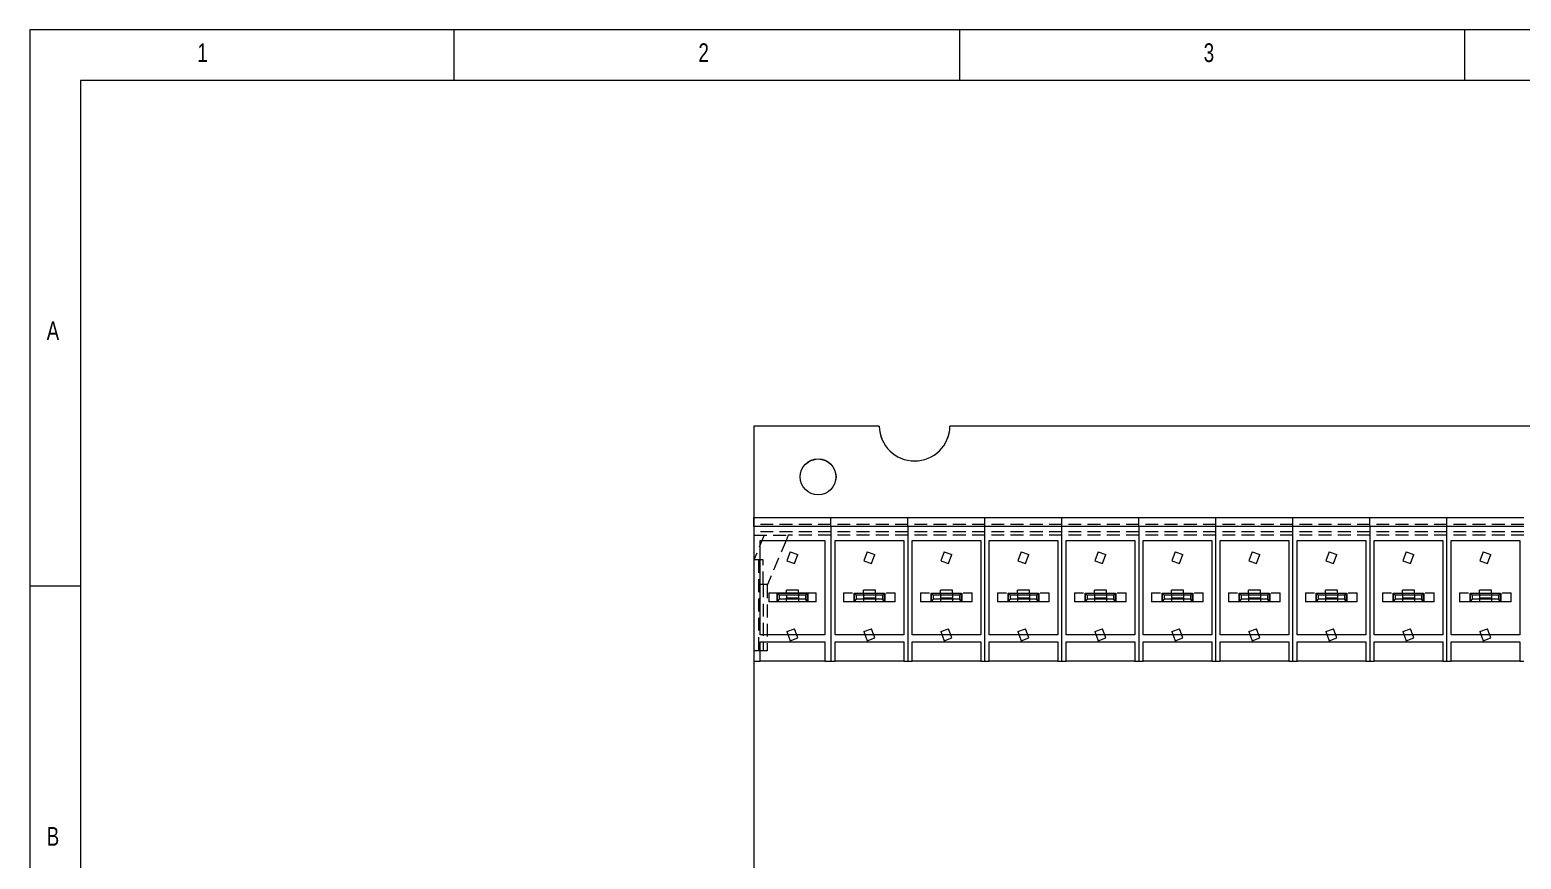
# Model space of a CAD drawing. Header units: millimetres. Extents: x -17 to 589, y 5 to 415.
# Drawn here: x 5 to 152.6, y 333 to 415 of the extents above; entities that cross this region are included whole.
import ezdxf

# ---------------------------------------------------------------- set-up
doc = ezdxf.new("R2010")
doc.units = ezdxf.units.MM
doc.linetypes.add('HIDDEN', pattern=[1.905, 1.27, -0.635])
doc.styles.add('SLDTEXTSTYLE0', font='TXT', dxfattribs={"width": 0.75})

# ---------------------------------------------------------------- blocks, each defined once
blk = doc.blocks.new('d')
at = {"color": 5, "lineweight": 15}
for p, q in [((685.8, 330.33), (685.8, 263.94)), ((698.2, 330.33), (685.8, 330.33)), ((818.2, 330.33), (705.2, 330.33))]:
    blk.add_line(p, q, dxfattribs=at)
blk.add_circle((692.15, 325.33), 1.77, dxfattribs=at)
blk.add_arc((701.7, 330.4), 3.5, 181.146, 358.854, dxfattribs=at)

msp = doc.modelspace()

# ---------------------------------------------------------------- linework, layer by layer
at = {"color": 7, "linetype": 'Continuous', "lineweight": 0}
for p, q in [((589, 415), (5, 415)), ((5, 415), (5, 5)), ((47, 410), (47, 415)), ((97, 415), (97, 410)), ((147, 410), (147, 415)), ((584, 410), (10, 410)), ((10, 410), (10, 10)), ((10, 360), (5, 360))]:
    msp.add_line(p, q, dxfattribs=at)
at = {"color": 7, "linetype": 'Continuous', "lineweight": 15}
for p, q in [((89.0576, 375.7939), (76.6569, 375.7939)), ((76.6569, 375.7939), (76.6569, 366.7739)), ((209.0576, 375.7939), (96.0562, 375.7939)), ((76.6569, 366.7739), (84.2769, 366.7739)), ((76.6569, 365.8739), (76.6569, 366.7739)), ((84.2769, 366.7739), (91.8969, 366.7739)), ((84.2769, 365.8739), (84.2769, 366.7739)), ((91.8969, 366.7739), (99.5169, 366.7739)), ((91.8969, 365.8739), (91.8969, 366.7739)), ((99.5169, 365.8739), (99.5169, 366.7739)), ((99.5169, 366.7739), (107.1369, 366.7739)), ((107.1369, 365.8739), (107.1369, 366.7739)), ((107.1369, 366.7739), (114.7569, 366.7739)), ((114.7569, 366.7739), (122.3769, 366.7739)), ((114.7569, 365.8739), (114.7569, 366.7739)), ((122.3769, 365.8739), (122.3769, 366.7739)), ((122.3769, 366.7739), (129.9969, 366.7739)), ((129.9969, 365.8739), (129.9969, 366.7739)), ((129.9969, 366.7739), (137.6169, 366.7739)), ((137.6169, 366.7739), (145.2369, 366.7739)), ((137.6169, 365.8739), (137.6169, 366.7739)), ((145.2369, 365.8739), (145.2369, 366.7739)), ((145.2369, 366.7739), (152.8569, 366.7739)), ((84.2769, 365.8739), (76.6569, 365.8739)), ((76.6569, 365.8739), (76.6569, 352.5739)), ((84.2769, 365.8739), (84.2769, 352.5739)), ((91.8969, 365.8739), (84.2769, 365.8739)), ((91.8969, 365.8739), (91.8969, 352.5739)), ((99.5169, 365.8739), (91.8969, 365.8739)), ((99.5169, 352.5739), (99.5169, 365.8739)), ((107.1369, 365.8739), (99.5169, 365.8739)), ((107.1369, 352.5739), (107.1369, 365.8739)), ((114.7569, 365.8739), (107.1369, 365.8739)), ((114.7569, 365.8739), (114.7569, 352.5739)), ((122.3769, 365.8739), (114.7569, 365.8739)), ((122.3769, 352.5739), (122.3769, 365.8739)), ((129.9969, 365.8739), (122.3769, 365.8739)), ((129.9969, 352.5739), (129.9969, 365.8739)), ((137.6169, 365.8739), (129.9969, 365.8739)), ((145.2369, 365.8739), (137.6169, 365.8739)), ((137.6169, 365.8739), (137.6169, 352.5739)), ((145.2369, 352.5739), (145.2369, 365.8739)), ((152.8569, 365.8739), (145.2369, 365.8739)), ((77.2669, 364.5039), (83.6669, 364.5039)), ((77.2669, 355.1739), (77.2669, 364.5039)), ((83.6669, 364.5039), (83.6669, 355.1739)), ((84.6869, 364.5039), (91.4869, 364.5039)), ((84.6869, 355.1739), (84.6869, 364.5039)), ((91.4869, 364.5039), (91.4869, 355.1739)), ((92.3069, 355.1739), (92.3069, 364.5039)), ((92.3069, 364.5039), (99.1069, 364.5039)), ((99.1069, 364.5039), (99.1069, 355.1739)), ((99.9269, 355.1739), (99.9269, 364.5039)), ((99.9269, 364.5039), (106.7269, 364.5039)), ((106.7269, 364.5039), (106.7269, 355.1739)), ((107.5469, 364.5039), (114.3469, 364.5039)), ((107.5469, 355.1739), (107.5469, 364.5039)), ((114.3469, 364.5039), (114.3469, 355.1739)), ((115.1669, 364.5039), (121.9669, 364.5039)), ((115.1669, 355.1739), (115.1669, 364.5039)), ((121.9669, 364.5039), (121.9669, 355.1739)), ((122.7869, 364.5039), (129.5869, 364.5039)), ((122.7869, 355.1739), (122.7869, 364.5039)), ((129.5869, 364.5039), (129.5869, 355.1739)), ((130.4069, 364.5039), (137.2069, 364.5039)), ((130.4069, 355.1739), (130.4069, 364.5039)), ((137.2069, 364.5039), (137.2069, 355.1739)), ((138.0269, 364.5039), (144.8269, 364.5039)), ((138.0269, 355.1739), (138.0269, 364.5039)), ((144.8269, 364.5039), (144.8269, 355.1739)), ((145.6469, 355.1739), (145.6469, 364.5039)), ((145.6469, 364.5039), (152.4469, 364.5039)), ((152.4469, 364.5039), (152.4469, 355.1739)), ((78.1169, 359.3239), (79.8669, 359.3239)), ((78.1169, 359.3239), (78.1169, 358.4439)), ((78.9369, 359.2839), (78.9369, 358.4839)), ((78.9669, 359.2839), (78.9369, 359.2839)), ((79.1669, 359.0839), (78.9669, 359.2839)), ((78.9669, 359.2839), (81.9669, 359.2839)), ((78.9669, 359.2839), (78.9669, 358.4839)), ((79.1669, 358.6839), (78.9669, 358.4839)), ((81.7669, 359.0839), (79.1669, 359.0839)), ((79.1669, 359.0839), (79.1669, 358.6839)), ((81.7669, 358.6839), (79.1669, 358.6839)), ((81.0669, 359.5831), (79.8669, 359.5831)), ((79.8669, 359.2839), (79.8669, 359.5831)), ((81.0669, 359.2839), (81.0669, 359.5831)), ((81.0669, 359.3239), (82.8169, 359.3239)), ((81.9669, 359.2839), (81.7669, 359.0839)), ((81.7669, 359.0839), (81.7669, 358.6839)), ((81.9669, 358.4839), (81.7669, 358.6839)), ((81.9669, 358.4839), (81.9669, 359.2839)), ((81.9669, 359.2839), (81.9969, 359.2839)), ((81.9969, 359.2839), (81.9969, 358.4839)), ((82.8169, 358.4439), (82.8169, 359.3239)), ((85.5369, 359.3239), (86.4165, 359.3239)), ((85.5369, 359.3239), (85.5369, 358.4439)), ((86.5569, 359.2839), (86.5569, 358.4839)), ((86.7869, 359.0839), (86.5869, 359.2839)), ((86.5869, 359.2839), (89.5869, 359.2839)), ((86.5869, 359.2839), (86.5869, 358.4839)), ((86.7869, 358.6839), (86.5869, 358.4839)), ((89.3869, 359.0839), (86.7869, 359.0839)), ((86.7869, 359.0839), (86.7869, 358.6839)), ((89.3869, 358.6839), (86.7869, 358.6839)), ((88.6869, 359.5831), (87.4869, 359.5831)), ((87.4869, 359.2839), (87.4869, 359.5831)), ((88.6869, 359.2839), (88.6869, 359.5831)), ((89.5869, 359.2839), (89.3869, 359.0839)), ((89.3869, 359.0839), (89.3869, 358.6839)), ((89.5869, 358.4839), (89.3869, 358.6839)), ((89.5869, 358.4839), (89.5869, 359.2839)), ((89.6169, 359.2839), (89.6169, 358.4839)), ((89.7573, 359.3239), (90.6369, 359.3239)), ((90.6369, 358.4439), (90.6369, 359.3239)), ((93.1569, 359.3239), (94.0365, 359.3239)), ((93.1569, 359.3239), (93.1569, 358.4439)), ((94.1769, 359.2839), (94.1769, 358.4839)), ((94.4069, 359.0839), (94.2069, 359.2839)), ((94.2069, 359.2839), (97.2069, 359.2839)), ((94.2069, 359.2839), (94.2069, 358.4839)), ((94.4069, 358.6839), (94.2069, 358.4839)), ((97.0069, 359.0839), (94.4069, 359.0839)), ((94.4069, 359.0839), (94.4069, 358.6839)), ((97.0069, 358.6839), (94.4069, 358.6839)), ((96.3069, 359.5831), (95.1069, 359.5831)), ((95.1069, 359.2839), (95.1069, 359.5831)), ((96.3069, 359.2839), (96.3069, 359.5831)), ((97.2069, 359.2839), (97.0069, 359.0839)), ((97.0069, 359.0839), (97.0069, 358.6839)), ((97.2069, 358.4839), (97.0069, 358.6839)), ((97.2069, 358.4839), (97.2069, 359.2839)), ((97.2369, 359.2839), (97.2369, 358.4839)), ((97.3773, 359.3239), (98.2569, 359.3239)), ((98.2569, 358.4439), (98.2569, 359.3239)), ((100.7769, 359.3239), (101.6565, 359.3239)), ((100.7769, 359.3239), (100.7769, 358.4439)), ((101.7969, 359.2839), (101.7969, 358.4839)), ((102.0269, 359.0839), (101.8269, 359.2839)), ((101.8269, 359.2839), (104.8269, 359.2839)), ((101.8269, 359.2839), (101.8269, 358.4839)), ((102.0269, 358.6839), (101.8269, 358.4839)), ((104.6269, 359.0839), (102.0269, 359.0839)), ((102.0269, 359.0839), (102.0269, 358.6839)), ((104.6269, 358.6839), (102.0269, 358.6839)), ((103.9269, 359.5831), (102.7269, 359.5831)), ((102.7269, 359.2839), (102.7269, 359.5831)), ((103.9269, 359.2839), (103.9269, 359.5831)), ((104.8269, 359.2839), (104.6269, 359.0839)), ((104.6269, 359.0839), (104.6269, 358.6839)), ((104.8269, 358.4839), (104.6269, 358.6839)), ((104.8269, 358.4839), (104.8269, 359.2839)), ((104.8569, 359.2839), (104.8569, 358.4839)), ((104.9973, 359.3239), (105.8769, 359.3239)), ((105.8769, 358.4439), (105.8769, 359.3239)), ((108.3969, 359.3239), (109.2765, 359.3239)), ((108.3969, 359.3239), (108.3969, 358.4439)), ((109.4169, 359.2839), (109.4169, 358.4839)), ((109.6469, 359.0839), (109.4469, 359.2839)), ((109.4469, 359.2839), (112.4469, 359.2839)), ((109.4469, 359.2839), (109.4469, 358.4839)), ((109.6469, 358.6839), (109.4469, 358.4839)), ((112.2469, 359.0839), (109.6469, 359.0839)), ((109.6469, 359.0839), (109.6469, 358.6839)), ((112.2469, 358.6839), (109.6469, 358.6839)), ((111.5469, 359.5831), (110.3469, 359.5831)), ((110.3469, 359.2839), (110.3469, 359.5831)), ((111.5469, 359.2839), (111.5469, 359.5831)), ((112.4469, 359.2839), (112.2469, 359.0839)), ((112.2469, 359.0839), (112.2469, 358.6839)), ((112.4469, 358.4839), (112.2469, 358.6839)), ((112.4469, 358.4839), (112.4469, 359.2839)), ((112.4769, 359.2839), (112.4769, 358.4839)), ((112.6173, 359.3239), (113.4969, 359.3239)), ((113.4969, 358.4439), (113.4969, 359.3239)), ((116.0169, 359.3239), (116.8965, 359.3239)), ((116.0169, 359.3239), (116.0169, 358.4439)), ((117.0369, 359.2839), (117.0369, 358.4839)), ((117.2669, 359.0839), (117.0669, 359.2839)), ((117.0669, 359.2839), (120.0669, 359.2839)), ((117.0669, 359.2839), (117.0669, 358.4839)), ((117.2669, 358.6839), (117.0669, 358.4839)), ((119.8669, 359.0839), (117.2669, 359.0839)), ((117.2669, 359.0839), (117.2669, 358.6839)), ((119.8669, 358.6839), (117.2669, 358.6839)), ((119.1669, 359.5831), (117.9669, 359.5831)), ((117.9669, 359.2839), (117.9669, 359.5831)), ((119.1669, 359.2839), (119.1669, 359.5831)), ((120.0669, 359.2839), (119.8669, 359.0839)), ((119.8669, 359.0839), (119.8669, 358.6839)), ((120.0669, 358.4839), (119.8669, 358.6839)), ((120.0669, 358.4839), (120.0669, 359.2839)), ((120.0969, 359.2839), (120.0969, 358.4839)), ((120.2373, 359.3239), (121.1169, 359.3239)), ((121.1169, 358.4439), (121.1169, 359.3239)), ((123.6369, 359.3239), (124.5165, 359.3239)), ((123.6369, 359.3239), (123.6369, 358.4439)), ((124.6569, 359.2839), (124.6569, 358.4839)), ((124.8869, 359.0839), (124.6869, 359.2839)), ((124.6869, 359.2839), (127.6869, 359.2839)), ((124.6869, 359.2839), (124.6869, 358.4839)), ((124.8869, 358.6839), (124.6869, 358.4839)), ((127.4869, 359.0839), (124.8869, 359.0839)), ((124.8869, 359.0839), (124.8869, 358.6839)), ((127.4869, 358.6839), (124.8869, 358.6839)), ((126.7869, 359.5831), (125.5869, 359.5831)), ((125.5869, 359.2839), (125.5869, 359.5831)), ((126.7869, 359.2839), (126.7869, 359.5831)), ((127.6869, 359.2839), (127.4869, 359.0839)), ((127.4869, 359.0839), (127.4869, 358.6839)), ((127.6869, 358.4839), (127.4869, 358.6839)), ((127.6869, 358.4839), (127.6869, 359.2839)), ((127.7169, 359.2839), (127.7169, 358.4839)), ((127.8573, 359.3239), (128.7369, 359.3239)), ((128.7369, 358.4439), (128.7369, 359.3239)), ((131.2569, 359.3239), (131.2569, 358.4439)), ((131.2569, 359.3239), (132.1365, 359.3239)), ((132.2769, 359.2839), (132.2769, 358.4839)), ((132.5069, 359.0839), (132.3069, 359.2839)), ((132.3069, 359.2839), (135.3069, 359.2839)), ((132.3069, 359.2839), (132.3069, 358.4839)), ((132.5069, 358.6839), (132.3069, 358.4839)), ((135.1069, 359.0839), (132.5069, 359.0839)), ((132.5069, 359.0839), (132.5069, 358.6839)), ((135.1069, 358.6839), (132.5069, 358.6839)), ((134.4069, 359.5831), (133.2069, 359.5831)), ((133.2069, 359.2839), (133.2069, 359.5831)), ((134.4069, 359.2839), (134.4069, 359.5831)), ((135.3069, 359.2839), (135.1069, 359.0839)), ((135.1069, 359.0839), (135.1069, 358.6839)), ((135.3069, 358.4839), (135.1069, 358.6839)), ((135.3069, 358.4839), (135.3069, 359.2839)), ((135.3369, 359.2839), (135.3369, 358.4839)), ((135.4773, 359.3239), (136.3569, 359.3239)), ((136.3569, 358.4439), (136.3569, 359.3239)), ((138.8769, 359.3239), (139.7565, 359.3239)), ((138.8769, 359.3239), (138.8769, 358.4439)), ((139.8969, 359.2839), (139.8969, 358.4839)), ((140.1269, 359.0839), (139.9269, 359.2839)), ((139.9269, 359.2839), (142.9269, 359.2839)), ((139.9269, 359.2839), (139.9269, 358.4839)), ((140.1269, 358.6839), (139.9269, 358.4839)), ((142.7269, 359.0839), (140.1269, 359.0839)), ((140.1269, 359.0839), (140.1269, 358.6839)), ((142.7269, 358.6839), (140.1269, 358.6839)), ((142.0269, 359.5831), (140.8269, 359.5831)), ((140.8269, 359.2839), (140.8269, 359.5831)), ((142.0269, 359.2839), (142.0269, 359.5831)), ((142.9269, 359.2839), (142.7269, 359.0839)), ((142.7269, 359.0839), (142.7269, 358.6839)), ((142.9269, 358.4839), (142.7269, 358.6839)), ((142.9269, 358.4839), (142.9269, 359.2839)), ((142.9569, 359.2839), (142.9569, 358.4839)), ((143.0973, 359.3239), (143.9769, 359.3239)), ((143.9769, 358.4439), (143.9769, 359.3239)), ((146.4969, 359.3239), (147.3765, 359.3239)), ((146.4969, 359.3239), (146.4969, 358.4439)), ((147.5169, 359.2839), (147.5169, 358.4839)), ((147.7469, 359.0839), (147.5469, 359.2839)), ((147.5469, 359.2839), (150.5469, 359.2839)), ((147.5469, 359.2839), (147.5469, 358.4839)), ((147.7469, 358.6839), (147.5469, 358.4839)), ((150.3469, 359.0839), (147.7469, 359.0839)), ((147.7469, 359.0839), (147.7469, 358.6839)), ((150.3469, 358.6839), (147.7469, 358.6839)), ((149.6469, 359.5831), (148.4469, 359.5831)), ((148.4469, 359.2839), (148.4469, 359.5831)), ((149.6469, 359.2839), (149.6469, 359.5831)), ((150.5469, 359.2839), (150.3469, 359.0839)), ((150.3469, 359.0839), (150.3469, 358.6839)), ((150.5469, 358.4839), (150.3469, 358.6839)), ((150.5469, 358.4839), (150.5469, 359.2839)), ((150.5769, 359.2839), (150.5769, 358.4839)), ((150.7173, 359.3239), (151.5969, 359.3239)), ((151.5969, 358.4439), (151.5969, 359.3239)), ((82.8169, 358.4439), (78.1169, 358.4439)), ((78.9369, 358.4839), (78.9669, 358.4839)), ((78.9669, 358.4839), (81.9669, 358.4839)), ((81.9669, 358.4839), (81.9969, 358.4839)), ((90.6369, 358.4439), (85.5369, 358.4439)), ((86.5569, 358.4839), (86.5869, 358.4839)), ((86.5869, 358.4839), (89.5869, 358.4839)), ((89.5869, 358.4839), (89.6169, 358.4839)), ((98.2569, 358.4439), (93.1569, 358.4439)), ((94.1769, 358.4839), (94.2069, 358.4839)), ((94.2069, 358.4839), (97.2069, 358.4839)), ((97.2069, 358.4839), (97.2369, 358.4839)), ((105.8769, 358.4439), (100.7769, 358.4439)), ((101.7969, 358.4839), (101.8269, 358.4839)), ((101.8269, 358.4839), (104.8269, 358.4839)), ((104.8269, 358.4839), (104.8569, 358.4839)), ((113.4969, 358.4439), (108.3969, 358.4439)), ((109.4169, 358.4839), (109.4469, 358.4839)), ((109.4469, 358.4839), (112.4469, 358.4839)), ((112.4469, 358.4839), (112.4769, 358.4839)), ((121.1169, 358.4439), (116.0169, 358.4439)), ((117.0369, 358.4839), (117.0669, 358.4839)), ((117.0669, 358.4839), (120.0669, 358.4839)), ((120.0669, 358.4839), (120.0969, 358.4839)), ((128.7369, 358.4439), (123.6369, 358.4439)), ((124.6569, 358.4839), (124.6869, 358.4839)), ((124.6869, 358.4839), (127.6869, 358.4839)), ((127.6869, 358.4839), (127.7169, 358.4839)), ((136.3569, 358.4439), (131.2569, 358.4439)), ((132.2769, 358.4839), (132.3069, 358.4839)), ((132.3069, 358.4839), (135.3069, 358.4839)), ((135.3069, 358.4839), (135.3369, 358.4839)), ((143.9769, 358.4439), (138.8769, 358.4439)), ((139.8969, 358.4839), (139.9269, 358.4839)), ((139.9269, 358.4839), (142.9269, 358.4839)), ((142.9269, 358.4839), (142.9569, 358.4839)), ((151.5969, 358.4439), (146.4969, 358.4439)), ((147.5169, 358.4839), (147.5469, 358.4839)), ((147.5469, 358.4839), (150.5469, 358.4839)), ((150.5469, 358.4839), (150.5769, 358.4839)), ((83.6669, 355.1739), (77.2669, 355.1739)), ((77.2669, 354.4739), (83.6669, 354.4739)), ((77.2669, 352.5739), (77.2669, 354.4739)), ((83.6669, 354.4739), (83.6669, 352.5739)), ((91.4869, 355.1739), (84.6869, 355.1739)), ((84.6869, 354.4739), (91.4869, 354.4739)), ((84.6869, 352.5739), (84.6869, 354.4739)), ((91.4869, 354.4739), (91.4869, 352.5739)), ((99.1069, 355.1739), (92.3069, 355.1739)), ((92.3069, 354.4739), (99.1069, 354.4739)), ((92.3069, 352.5739), (92.3069, 354.4739)), ((99.1069, 354.4739), (99.1069, 352.5739)), ((106.7269, 355.1739), (99.9269, 355.1739)), ((99.9269, 352.5739), (99.9269, 354.4739)), ((99.9269, 354.4739), (106.7269, 354.4739)), ((106.7269, 354.4739), (106.7269, 352.5739)), ((114.3469, 355.1739), (107.5469, 355.1739)), ((107.5469, 354.4739), (114.3469, 354.4739)), ((107.5469, 352.5739), (107.5469, 354.4739)), ((114.3469, 354.4739), (114.3469, 352.5739)), ((121.9669, 355.1739), (115.1669, 355.1739)), ((115.1669, 352.5739), (115.1669, 354.4739)), ((115.1669, 354.4739), (121.9669, 354.4739)), ((121.9669, 354.4739), (121.9669, 352.5739)), ((129.5869, 355.1739), (122.7869, 355.1739)), ((122.7869, 354.4739), (129.5869, 354.4739)), ((122.7869, 352.5739), (122.7869, 354.4739)), ((129.5869, 354.4739), (129.5869, 352.5739)), ((137.2069, 355.1739), (130.4069, 355.1739)), ((130.4069, 354.4739), (137.2069, 354.4739)), ((130.4069, 352.5739), (130.4069, 354.4739)), ((137.2069, 354.4739), (137.2069, 352.5739)), ((144.8269, 355.1739), (138.0269, 355.1739)), ((138.0269, 354.4739), (144.8269, 354.4739)), ((138.0269, 352.5739), (138.0269, 354.4739)), ((144.8269, 354.4739), (144.8269, 352.5739)), ((152.4469, 355.1739), (145.6469, 355.1739)), ((145.6469, 354.4739), (152.4469, 354.4739)), ((145.6469, 352.5739), (145.6469, 354.4739)), ((152.4469, 354.4739), (152.4469, 352.5739)), ((76.6569, 352.5739), (77.2669, 352.5739)), ((76.6569, 352.5739), (76.6569, 309.4039)), ((83.6669, 352.5739), (77.2669, 352.5739)), ((83.6669, 352.5739), (84.2769, 352.5739)), ((84.2769, 352.5739), (84.6869, 352.5739)), ((91.4869, 352.5739), (84.6869, 352.5739)), ((91.4869, 352.5739), (91.8969, 352.5739)), ((91.8969, 352.5739), (92.3069, 352.5739)), ((99.1069, 352.5739), (92.3069, 352.5739)), ((99.1069, 352.5739), (99.5169, 352.5739)), ((99.5169, 352.5739), (99.9269, 352.5739)), ((106.7269, 352.5739), (99.9269, 352.5739)), ((106.7269, 352.5739), (107.1369, 352.5739)), ((107.1369, 352.5739), (107.5469, 352.5739)), ((114.3469, 352.5739), (107.5469, 352.5739)), ((114.3469, 352.5739), (114.7569, 352.5739)), ((114.7569, 352.5739), (115.1669, 352.5739)), ((121.9669, 352.5739), (115.1669, 352.5739)), ((121.9669, 352.5739), (122.3769, 352.5739)), ((122.3769, 352.5739), (122.7869, 352.5739)), ((129.5869, 352.5739), (122.7869, 352.5739)), ((129.5869, 352.5739), (129.9969, 352.5739)), ((129.9969, 352.5739), (130.4069, 352.5739)), ((137.2069, 352.5739), (130.4069, 352.5739)), ((137.2069, 352.5739), (137.6169, 352.5739)), ((137.6169, 352.5739), (138.0269, 352.5739)), ((144.8269, 352.5739), (138.0269, 352.5739)), ((144.8269, 352.5739), (145.2369, 352.5739)), ((145.2369, 352.5739), (145.6469, 352.5739)), ((152.4469, 352.5739), (145.6469, 352.5739)), ((152.4469, 352.5739), (152.8569, 352.5739))]:
    msp.add_line(p, q, dxfattribs=at)
at = {"color": 7, "linetype": 'HIDDEN', "lineweight": 0}
for p, q in [((84.2769, 366.0739), (76.6569, 366.0739)), ((91.8969, 366.0739), (84.2769, 366.0739)), ((99.5169, 366.0739), (91.8969, 366.0739)), ((107.1369, 366.0739), (99.5169, 366.0739)), ((114.7569, 366.0739), (107.1369, 366.0739)), ((122.3769, 366.0739), (114.7569, 366.0739)), ((129.9969, 366.0739), (122.3769, 366.0739)), ((137.6169, 366.0739), (129.9969, 366.0739)), ((145.2369, 366.0739), (137.6169, 366.0739)), ((152.8569, 366.0739), (145.2369, 366.0739)), ((84.2769, 365.3739), (76.6569, 365.3739)), ((76.6569, 365.0239), (80.0569, 365.0239)), ((77.6569, 365.0239), (76.6569, 362.5739)), ((80.0569, 365.0239), (79.8362, 364.5039)), ((84.2769, 365.0239), (80.0569, 365.0239)), ((91.8969, 365.3739), (84.2769, 365.3739)), ((91.8969, 365.0239), (84.2769, 365.0239)), ((99.5169, 365.3739), (91.8969, 365.3739)), ((99.5169, 365.0239), (91.8969, 365.0239)), ((107.1369, 365.3739), (99.5169, 365.3739)), ((107.1369, 365.0239), (99.5169, 365.0239)), ((114.7569, 365.3739), (107.1369, 365.3739)), ((114.7569, 365.0239), (107.1369, 365.0239)), ((122.3769, 365.3739), (114.7569, 365.3739)), ((122.3769, 365.0239), (114.7569, 365.0239)), ((129.9969, 365.3739), (122.3769, 365.3739)), ((129.9969, 365.0239), (122.3769, 365.0239)), ((137.6169, 365.3739), (129.9969, 365.3739)), ((137.6169, 365.0239), (129.9969, 365.0239)), ((145.2369, 365.3739), (137.6169, 365.3739)), ((145.2369, 365.0239), (137.6169, 365.0239)), ((152.8569, 365.3739), (145.2369, 365.3739)), ((152.8569, 365.0239), (145.2369, 365.0239)), ((79.8362, 364.5039), (77.9897, 360.1539)), ((80.2392, 363.3746), (79.9221, 362.4791)), ((80.2392, 363.3746), (80.9933, 363.1076)), ((80.6762, 362.212), (80.9933, 363.1076)), ((87.8592, 363.3746), (87.5421, 362.4791)), ((87.8592, 363.3746), (88.6133, 363.1076)), ((88.2962, 362.212), (88.6133, 363.1076)), ((95.4792, 363.3746), (95.1621, 362.4791)), ((95.4792, 363.3746), (96.2333, 363.1076)), ((95.9162, 362.212), (96.2333, 363.1076)), ((103.0992, 363.3746), (102.7821, 362.4791)), ((103.0992, 363.3746), (103.8533, 363.1076)), ((103.5362, 362.212), (103.8533, 363.1076)), ((110.7192, 363.3746), (110.4021, 362.4791)), ((110.7192, 363.3746), (111.4733, 363.1076)), ((111.1562, 362.212), (111.4733, 363.1076)), ((118.3392, 363.3746), (118.0221, 362.4791)), ((118.3392, 363.3746), (119.0933, 363.1076)), ((118.7762, 362.212), (119.0933, 363.1076)), ((125.9592, 363.3746), (125.6421, 362.4791)), ((125.9592, 363.3746), (126.7133, 363.1076)), ((126.3962, 362.212), (126.7133, 363.1076)), ((133.5792, 363.3746), (133.2621, 362.4791)), ((133.5792, 363.3746), (134.3333, 363.1076)), ((134.0162, 362.212), (134.3333, 363.1076)), ((141.1992, 363.3746), (140.8821, 362.4791)), ((141.1992, 363.3746), (141.9533, 363.1076)), ((141.6362, 362.212), (141.9533, 363.1076)), ((148.8192, 363.3746), (148.5021, 362.4791)), ((148.8192, 363.3746), (149.5733, 363.1076)), ((149.2562, 362.212), (149.5733, 363.1076)), ((77.2669, 362.5739), (76.6569, 362.5739)), ((77.1069, 362.5739), (77.1069, 353.5739)), ((77.5569, 362.5739), (77.2669, 362.5739)), ((77.5569, 360.1539), (77.5569, 362.5739)), ((79.9221, 362.4791), (80.6762, 362.212)), ((87.5421, 362.4791), (88.2962, 362.212)), ((95.1621, 362.4791), (95.9162, 362.212)), ((102.7821, 362.4791), (103.5362, 362.212)), ((110.4021, 362.4791), (111.1562, 362.212)), ((118.0221, 362.4791), (118.7762, 362.212)), ((125.6421, 362.4791), (126.3962, 362.212)), ((133.2621, 362.4791), (134.0162, 362.212)), ((140.8821, 362.4791), (141.6362, 362.212)), ((148.5021, 362.4791), (149.2562, 362.212)), ((77.5569, 360.1539), (77.2669, 360.1539)), ((77.5569, 360.1539), (77.5569, 353.5739)), ((77.9897, 360.1539), (77.5569, 360.1539)), ((77.9897, 360.1539), (77.9569, 360.0766)), ((77.9569, 360.0766), (77.9569, 353.5739)), ((79.8669, 359.3239), (81.0669, 359.3239)), ((79.8669, 359.0689), (79.8669, 358.7839)), ((81.0669, 358.7839), (79.8669, 358.7839)), ((79.8669, 358.6043), (79.8669, 358.6418)), ((81.0669, 359.2839), (81.0669, 358.4839)), ((87.4869, 359.2839), (87.4869, 358.4839)), ((88.6869, 358.7839), (87.4869, 358.7839)), ((88.6869, 359.2839), (88.6869, 358.4839)), ((95.1069, 359.2839), (95.1069, 358.4839)), ((96.3069, 358.7839), (95.1069, 358.7839)), ((96.3069, 359.2839), (96.3069, 358.4839)), ((102.7269, 359.2839), (102.7269, 358.4839)), ((103.9269, 358.7839), (102.7269, 358.7839)), ((103.9269, 359.2839), (103.9269, 358.4839)), ((110.3469, 359.2839), (110.3469, 358.4839)), ((111.5469, 358.7839), (110.3469, 358.7839)), ((111.5469, 359.2839), (111.5469, 358.4839)), ((117.9669, 359.2839), (117.9669, 358.4839)), ((119.1669, 358.7839), (117.9669, 358.7839)), ((119.1669, 359.2839), (119.1669, 358.4839)), ((125.5869, 359.2839), (125.5869, 358.4839)), ((126.7869, 358.7839), (125.5869, 358.7839)), ((126.7869, 359.2839), (126.7869, 358.4839)), ((133.2069, 359.2839), (133.2069, 358.4839)), ((134.4069, 358.7839), (133.2069, 358.7839)), ((134.4069, 359.2839), (134.4069, 358.4839)), ((140.8269, 359.2839), (140.8269, 358.4839)), ((142.0269, 358.7839), (140.8269, 358.7839)), ((142.0269, 359.2839), (142.0269, 358.4839)), ((148.4469, 359.2839), (148.4469, 358.4839)), ((149.6469, 358.7839), (148.4469, 358.7839)), ((149.6469, 359.2839), (149.6469, 358.4839)), ((79.8669, 358.4839), (79.8669, 358.6043)), ((79.9221, 355.4887), (80.6762, 355.7558)), ((80.9933, 354.8602), (80.6762, 355.7558)), ((87.5421, 355.4887), (88.2962, 355.7558)), ((88.6133, 354.8602), (88.2962, 355.7558)), ((95.1621, 355.4887), (95.9162, 355.7558)), ((96.2333, 354.8602), (95.9162, 355.7558)), ((102.7821, 355.4887), (103.5362, 355.7558)), ((103.8533, 354.8602), (103.5362, 355.7558)), ((110.4021, 355.4887), (111.1562, 355.7558)), ((111.4733, 354.8602), (111.1562, 355.7558)), ((118.0221, 355.4887), (118.7762, 355.7558)), ((119.0933, 354.8602), (118.7762, 355.7558)), ((125.6421, 355.4887), (126.3962, 355.7558)), ((126.7133, 354.8602), (126.3962, 355.7558)), ((133.2621, 355.4887), (134.0162, 355.7558)), ((134.3333, 354.8602), (134.0162, 355.7558)), ((140.8821, 355.4887), (141.6362, 355.7558)), ((141.9533, 354.8602), (141.6362, 355.7558)), ((148.5021, 355.4887), (149.2562, 355.7558)), ((149.5733, 354.8602), (149.2562, 355.7558)), ((79.9221, 355.4887), (80.2392, 354.5932)), ((80.2392, 354.5932), (80.9933, 354.8602)), ((87.5421, 355.4887), (87.8592, 354.5932)), ((87.8592, 354.5932), (88.6133, 354.8602)), ((95.1621, 355.4887), (95.4792, 354.5932)), ((95.4792, 354.5932), (96.2333, 354.8602)), ((102.7821, 355.4887), (103.0992, 354.5932)), ((103.0992, 354.5932), (103.8533, 354.8602)), ((110.4021, 355.4887), (110.7192, 354.5932)), ((110.7192, 354.5932), (111.4733, 354.8602)), ((118.0221, 355.4887), (118.3392, 354.5932)), ((118.3392, 354.5932), (119.0933, 354.8602)), ((125.6421, 355.4887), (125.9592, 354.5932)), ((125.9592, 354.5932), (126.7133, 354.8602)), ((133.2621, 355.4887), (133.5792, 354.5932)), ((133.5792, 354.5932), (134.3333, 354.8602)), ((140.8821, 355.4887), (141.1992, 354.5932)), ((141.1992, 354.5932), (141.9533, 354.8602)), ((148.5021, 355.4887), (148.8192, 354.5932)), ((148.8192, 354.5932), (149.5733, 354.8602)), ((77.1069, 353.5739), (76.6569, 353.5739)), ((77.5569, 353.5739), (77.1069, 353.5739)), ((77.9569, 353.5739), (77.5569, 353.5739))]:
    msp.add_line(p, q, dxfattribs=at)
at = {"color": 7, "linetype": 'HIDDEN', "lineweight": 0, "flags": 128}
for points in [[(81.9669, 359.2839), (81.9669, 359.2839)], [(87.4869, 359.2839), (87.4869, 359.2839)], [(88.6869, 359.2839), (88.6869, 359.2839)], [(89.5869, 359.2839), (89.5869, 359.2839)], [(95.1069, 359.2839), (95.1069, 359.2839)], [(96.3069, 359.2839), (96.3069, 359.2839)], [(97.2069, 359.2839), (97.2069, 359.2839)], [(102.7269, 359.2839), (102.7269, 359.2839)], [(103.9269, 359.2839), (103.9269, 359.2839)], [(104.8269, 359.2839), (104.8269, 359.2839)], [(110.3469, 359.2839), (110.3469, 359.2839)], [(111.5469, 359.2839), (111.5469, 359.2839)], [(112.4469, 359.2839), (112.4469, 359.2839)], [(117.9669, 359.2839), (117.9669, 359.2839)], [(119.1669, 359.2839), (119.1669, 359.2839)], [(120.0669, 359.2839), (120.0669, 359.2839)], [(125.5869, 359.2839), (125.5869, 359.2839)], [(126.7869, 359.2839), (126.7869, 359.2839)], [(127.6869, 359.2839), (127.6869, 359.2839)], [(133.2069, 359.2839), (133.2069, 359.2839)], [(134.4069, 359.2839), (134.4069, 359.2839)], [(135.3069, 359.2839), (135.3069, 359.2839)], [(140.8269, 359.2839), (140.8269, 359.2839)], [(142.0269, 359.2839), (142.0269, 359.2839)], [(142.9269, 359.2839), (142.9269, 359.2839)], [(148.4469, 359.2839), (148.4469, 359.2839)], [(149.6469, 359.2839), (149.6469, 359.2839)], [(150.5469, 359.2839), (150.5469, 359.2839)]]:
    msp.add_lwpolyline(points, dxfattribs=at)
at = {"color": 7, "linetype": 'Continuous', "lineweight": 15}
msp.add_circle((83.0069, 370.7939), 1.775, dxfattribs=at)
msp.add_arc((92.5569, 375.8639), 3.5, 181.145992, 358.854008, dxfattribs=at)
at = {"color": 7, "linetype": 'HIDDEN', "lineweight": 0}
msp.add_open_spline([(79.8669, 358.688), (79.8669, 358.7007), (79.8669, 358.7587), (79.8669, 358.7727), (79.8669, 358.7837)], degree=3, knots=[0, 0, 0, 0, 0.21832797, 1, 1, 1, 1], dxfattribs=at)

# ---------------------------------------------------------------- block references
msp.add_blockref('d', (-609.1417, 45.4617))

# ---------------------------------------------------------------- texts
at = {"color": 7, "linetype": 'Continuous', "lineweight": 0, "char_height": 1.8521, "attachment_point": 1, "style": 'SLDTEXTSTYLE0'}
for s, insert in [('1', (21.5833, 413.668)), ('2', (71.1667, 413.668)), ('3', (121.1667, 413.668)), ('A', (6.6667, 386.168)), ('B', (6.6667, 336.168))]:
    msp.add_mtext(s, dxfattribs=dict(at, insert=insert))

doc.saveas('drawing.dxf')
